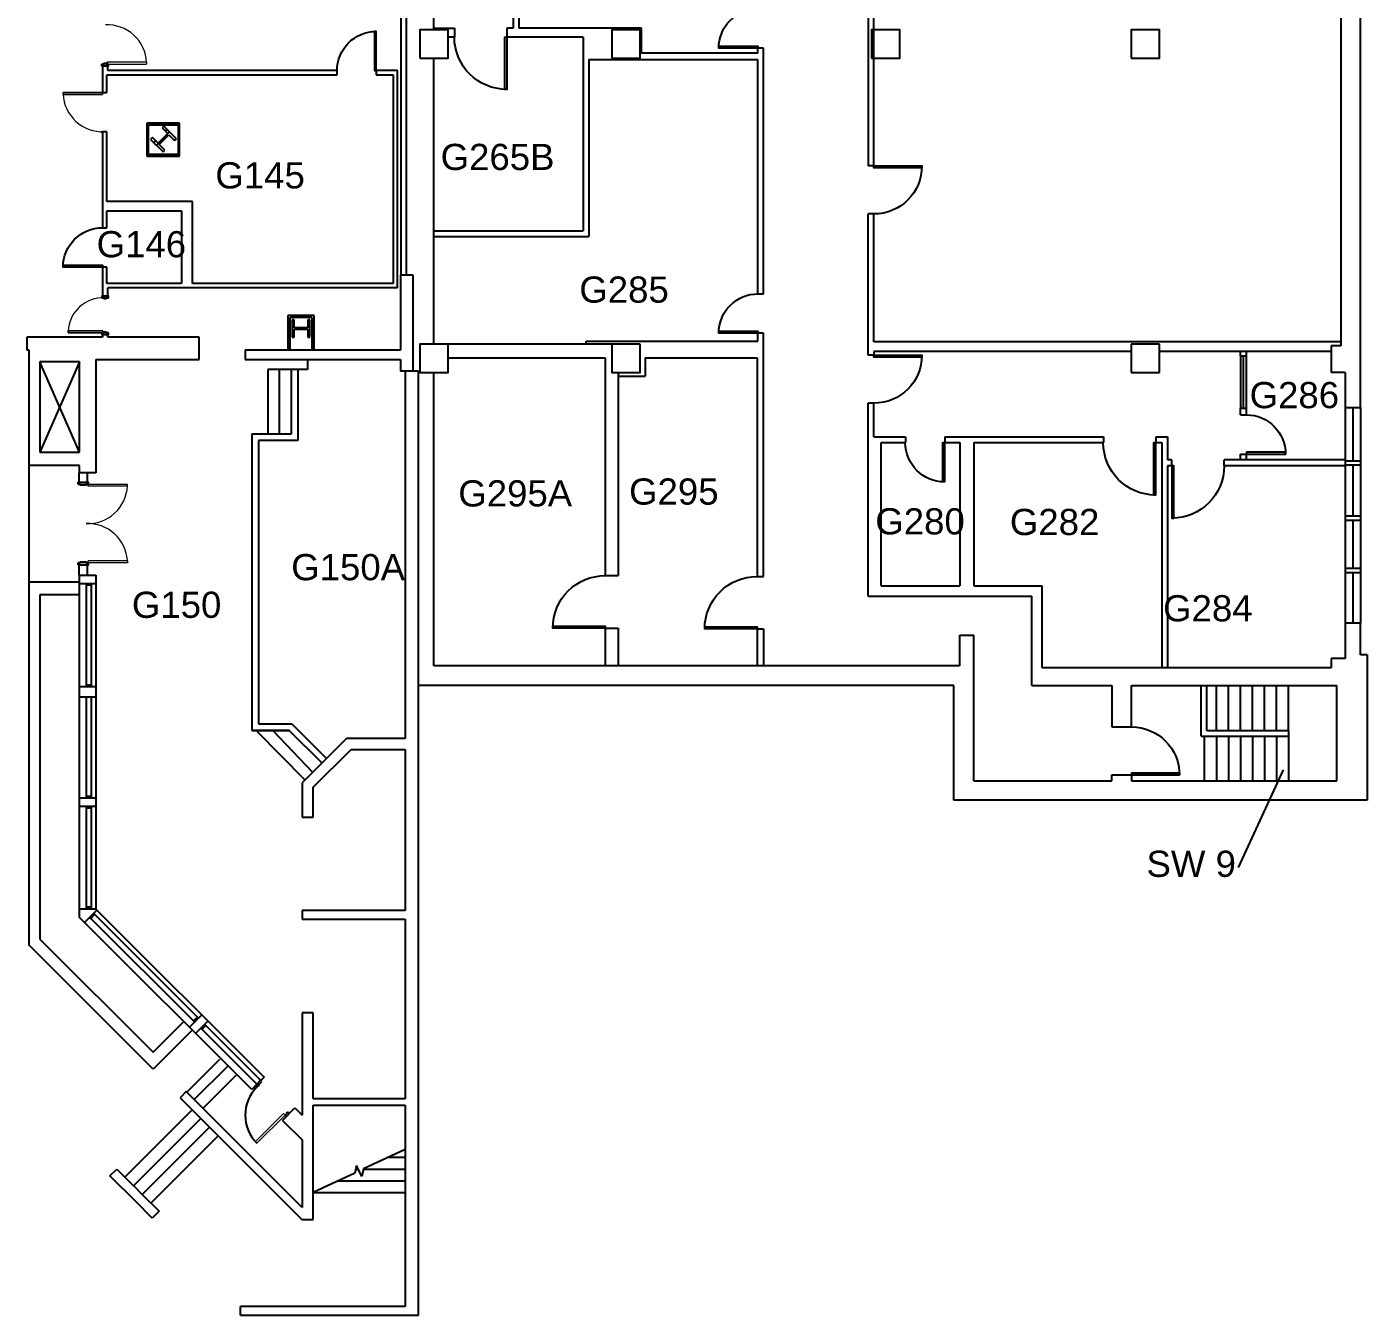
# Model space of a CAD drawing. Header units: inches. Extents: x -115 to 5677, y -261 to 4726.
# Drawn here: x 2207 to 3435, y -261 to 920 of the extents above; entities that cross this region are included whole.
import ezdxf

# ---------------------------------------------------------------- set-up
doc = ezdxf.new("R2010")
doc.units = ezdxf.units.IN
doc.header["$LTSCALE"] = 96
doc.header["$MEASUREMENT"] = 0
doc.layers.get('0').update_dxf_attribs({"linetype": 'CONTINUOUS'})
for name, color, linetype in [('A-ANNO-ROOM', 4, 'CONTINUOUS'), ('A-COLS', 5, 'CONTINUOUS'), ('A-DOOR', 2, 'CONTINUOUS'), ('A-FLOR-STRS', 2, 'CONTINUOUS'), ('A-GLAZ', 2, 'CONTINUOUS'), ('A-GLAZ-SILL', 1, 'CONTINUOUS'), ('A-SHAFT', 1, 'CONTINUOUS'), ('A-WALL-FULL', 6, 'CONTINUOUS')]:
    doc.layers.add(name, color=color, linetype=linetype)
for name, color, linetype, lineweight in [('A-DOOR-2', 1, 'CONTINUOUS', 20), ('A-FLOR-OTLN-1', 55, 'CONTINUOUS', 13), ('A-FLOR-STRS-1', 55, 'CONTINUOUS', 13), ('A-GLAZ-CWMG-1', 55, 'CONTINUOUS', 13), ('I-WALL-1', 55, 'CONTINUOUS', 13)]:
    doc.layers.add(name, color=color, linetype=linetype, lineweight=lineweight)
doc.styles.add('ARIAL', font='arial.ttf')

# ---------------------------------------------------------------- blocks, each defined once
blk = doc.blocks.new('*U25')
for p, q in [((0, 0), (0, 0)), ((44, 0), (44, 0))]:
    blk.add_line(p, q)
blk.add_lwpolyline([(0, 0), (0, 44), (1.75, 44), (1.75, 0)], close=True)
blk.add_arc((0, 0), 44, 0, 90)
blk = doc.blocks.new('*U26')
for p, q in [((0, 0), (0, 0)), ((48, 0), (48, 0))]:
    blk.add_line(p, q)
blk.add_lwpolyline([(0, 0), (0, 48), (1.75, 48), (1.75, 0)], close=True)
blk.add_arc((0, 0), 48, 0, 90)
blk = doc.blocks.new('*U27')
for p, q in [((0, 0), (0, 0)), ((-48, 0), (-48, 0))]:
    blk.add_line(p, q)
blk.add_lwpolyline([(0, 0), (0, 48), (-1.75, 48), (-1.75, 0)], close=True)
blk.add_arc((0, 0), 48, 90, 180)
blk = doc.blocks.new('*U28')
for p, q in [((0, 0), (0, 0)), ((36, 0), (36, 0))]:
    blk.add_line(p, q)
blk.add_lwpolyline([(0, 0), (0, 36), (1.75, 36), (1.75, 0)], close=True)
blk.add_arc((0, 0), 36, 0, 90)
blk = doc.blocks.new('*U29')
for p, q in [((0, 0), (0, 0)), ((-44, 0), (-44, 0))]:
    blk.add_line(p, q)
blk.add_lwpolyline([(0, 0), (0, 44), (-1.75, 44), (-1.75, 0)], close=True)
blk.add_arc((0, 0), 44, 90, 180)
blk = doc.blocks.new('*U35')
for p, q in [((0, 0), (0, 0)), ((48, 0), (48, 0))]:
    blk.add_line(p, q)
blk.add_lwpolyline([(0, 0), (0, -48), (1.75, -48), (1.75, 0)], close=True)
blk.add_arc((0, 0), 48, 270, 0)
blk = doc.blocks.new('*U36')
for p, q in [((0, 0), (0, 0)), ((36, 0), (36, 0))]:
    blk.add_line(p, q)
blk.add_lwpolyline([(0, 0), (0, -36), (1.75, -36), (1.75, 0)], close=True)
blk.add_arc((0, 0), 36, 270, 0)
blk = doc.blocks.new('*U38')
for p, q in [((0, 0), (0, 0)), ((-36, 0), (-36, 0))]:
    blk.add_line(p, q)
blk.add_lwpolyline([(0, 0), (0, 36), (-1.75, 36), (-1.75, 0)], close=True)
blk.add_arc((0, 0), 36, 90, 180)
blk = doc.blocks.new('*U19')
for p, q in [((0, 0), (0, 0)), ((-36, 0), (-36, 0))]:
    blk.add_line(p, q)
blk.add_lwpolyline([(0, 0), (0, 36), (-1.75, 36), (-1.75, 0)], close=True)
blk.add_arc((0, 0), 36, 90, 180)
blk = doc.blocks.new('*U22')
for p, q in [((0, 0), (0, 0)), ((36, 0), (36, 0))]:
    blk.add_line(p, q)
blk.add_lwpolyline([(0, 0), (0, 36), (1.75, 36), (1.75, 0)], close=True)
blk.add_arc((0, 0), 36, 0, 90)

msp = doc.modelspace()

# ---------------------------------------------------------------- hatches: boundary and pattern name
at = {"layer": 'A-COLS'}
h = msp.add_hatch(dxfattribs=at)
h.set_pattern_fill('FP_226', color=256, angle=135, style=0, pattern_type=2)
h.set_pattern_definition([(45, (-3238.246, -167.171), (-9.503515, 9.503515), []), (45, (-3238.247, -152.77), (-9.503515, 9.503515), [])])
h.paths.add_polyline_path([(2332.2, 805.6), (2333.8, 807.2), (2328.5, 812.4), (2337.4, 821.3), (2342.7, 816), (2344.3, 817.6), (2332.8, 829.1), (2331.2, 827.5), (2336.4, 822.3), (2327.5, 813.4), (2322.3, 818.6), (2320.7, 817)], flags=0)
h = msp.add_hatch(dxfattribs=at)
h.set_pattern_fill('FP_224', color=256, angle=90, style=0, pattern_type=2)
h.set_pattern_definition([(45, (-3238.246, -167.17), (-9.503515, 9.503515), []), (45, (-3238.246, -152.77), (-9.503515, 9.503515), [])])
h.paths.add_polyline_path([(2464.8, 635.7), (2466.6, 635.7), (2466.6, 651.6), (2464.8, 651.6), (2464.8, 644.2), (2452.2, 644.2), (2452.2, 651.6), (2450.4, 651.6), (2450.4, 635.7), (2452.2, 635.7), (2452.2, 643.1), (2464.8, 643.1)], flags=0)

# ---------------------------------------------------------------- linework, layer by layer
at = {"layer": 'A-ANNO-ROOM'}
msp.add_line((3317.5, 149.7), (3358.7, 239), dxfattribs=at)
at = {"layer": 'A-COLS'}
for p, q in [((2332.8, 829.1), (2331.2, 827.5)), ((2331.2, 827.5), (2336.4, 822.3)), ((2344.3, 817.6), (2332.8, 829.1)), ((2322.3, 818.6), (2320.7, 817)), ((2320.7, 817), (2332.2, 805.6)), ((2327.5, 813.4), (2322.3, 818.6)), ((2336.4, 822.3), (2327.5, 813.4)), ((2328.5, 812.4), (2337.4, 821.3)), ((2333.8, 807.2), (2328.5, 812.4)), ((2337.4, 821.3), (2342.7, 816)), ((2342.7, 816), (2344.3, 817.6)), ((2332.2, 805.6), (2333.8, 807.2)), ((2450.4, 651.6), (2450.4, 635.7)), ((2452.2, 651.6), (2450.4, 651.6)), ((2452.2, 644.2), (2452.2, 651.6)), ((2466.6, 651.6), (2464.8, 651.6)), ((2464.8, 651.6), (2464.8, 644.2)), ((2466.6, 635.7), (2466.6, 651.6)), ((2464.8, 644.2), (2452.2, 644.2)), ((2452.2, 635.7), (2452.2, 643.1)), ((2452.2, 643.1), (2464.8, 643.1)), ((2464.8, 643.1), (2464.8, 635.7)), ((2450.4, 635.7), (2452.2, 635.7)), ((2464.8, 635.7), (2466.6, 635.7))]:
    msp.add_line(p, q, dxfattribs=at)
at = {"layer": 'A-DOOR'}
for p, q in [((2276.1, 884.1), (2276.1, 885.9)), ((2276.2, 886), (2277.8, 886)), ((2276.2, 885.9), (2276.2, 884.1)), ((2277.8, 885.9), (2276.2, 885.9)), ((2277.8, 886), (2277.8, 886.6)), ((2277.9, 886.6), (2277.9, 886)), ((2280, 886.6), (2277.9, 886.6)), ((2277.9, 886.6), (2280, 886.6)), ((2280, 886), (2280, 886.6)), ((2280.1, 886.6), (2280.1, 886)), ((2280.1, 886), (2281.8, 886)), ((2281.8, 885.9), (2280.1, 885.9)), ((2281.8, 884.1), (2281.8, 885.9)), ((2281.8, 885.9), (2281.8, 884.1)), ((2276.2, 884.1), (2276.5, 884.1)), ((2276.5, 884), (2276.2, 884)), ((2276.5, 884.1), (2276.5, 884)), ((2281.4, 884.1), (2281.8, 884.1)), ((2281.4, 884), (2281.4, 884.1)), ((2281.8, 884), (2281.4, 884)), ((2275.3, 824), (2276.5, 824)), ((2276.1, 673.7), (2276.1, 671.8)), ((2276.2, 671.8), (2276.2, 673.7)), ((2276.2, 673.7), (2276.5, 673.7)), ((2276.5, 673.7), (2276.2, 673.7)), ((2277.8, 671.8), (2276.2, 671.8)), ((2276.2, 671.7), (2277.8, 671.7)), ((2276.5, 673.7), (2276.5, 673.7)), ((2277.8, 671.7), (2277.8, 671.2)), ((2277.9, 671.2), (2277.9, 671.7)), ((2280, 671.2), (2277.9, 671.2)), ((2277.9, 671.1), (2280, 671.1)), ((2280, 671.7), (2280, 671.2)), ((2281.8, 671.8), (2280.1, 671.8)), ((2280.1, 671.2), (2280.1, 671.7)), ((2280.1, 671.7), (2281.8, 671.7)), ((2281.8, 673.7), (2281.4, 673.7)), ((2281.4, 673.7), (2281.4, 673.7)), ((2281.4, 673.7), (2281.8, 673.7)), ((2281.8, 671.8), (2281.8, 673.7)), ((2281.8, 673.7), (2281.8, 671.8)), ((2276.1, 639.7), (2276.1, 637.8)), ((2277.8, 639.7), (2276.2, 639.7)), ((2276.2, 637.8), (2276.2, 639.7)), ((2276.2, 639.7), (2277.8, 639.7)), ((2277.8, 640.3), (2277.8, 639.8)), ((2280, 640.4), (2277.9, 640.4)), ((2277.9, 639.8), (2277.9, 640.3)), ((2277.9, 640.3), (2280, 640.3)), ((2280, 640.3), (2280, 639.8)), ((2280.1, 639.8), (2280.1, 640.3)), ((2280.1, 639.7), (2281.8, 639.7)), ((2281.8, 639.7), (2280.1, 639.7)), ((2281.8, 639.7), (2281.8, 637.8)), ((2281.8, 637.8), (2281.8, 639.7)), ((2276.5, 637.8), (2276.2, 637.8)), ((2276.2, 637.7), (2276.5, 637.7)), ((2276.5, 637.7), (2276.5, 637.8)), ((2281.8, 637.8), (2281.4, 637.8)), ((2281.4, 637.8), (2281.4, 637.7)), ((2281.4, 637.7), (2281.8, 637.7)), ((2254.4, 500.9), (2254.4, 502.8)), ((2254.5, 502.8), (2254.5, 500.9)), ((2254.8, 502.8), (2254.5, 502.8)), ((2254.5, 502.8), (2254.8, 502.8)), ((2254.5, 500.9), (2256.1, 500.9)), ((2256.1, 500.8), (2254.5, 500.8)), ((2254.8, 502.8), (2254.8, 502.8)), ((2256.1, 500.3), (2256.1, 500.8)), ((2256.2, 500.8), (2256.2, 500.3)), ((2256.2, 500.3), (2261.6, 500.3)), ((2261.6, 500.2), (2256.2, 500.2)), ((2261.6, 500.8), (2261.6, 500.3)), ((2261.6, 500.3), (2261.6, 500.8)), ((2261.7, 500.9), (2263.3, 500.9)), ((2263.3, 500.8), (2261.7, 500.8)), ((2263, 502.8), (2263.3, 502.8)), ((2263, 502.8), (2263, 502.8)), ((2263.3, 502.8), (2263, 502.8)), ((2263.3, 500.9), (2263.3, 502.8)), ((2263.4, 502.8), (2263.4, 500.9)), ((2254.4, 426.9), (2254.4, 428.8)), ((2254.5, 428.8), (2256.1, 428.8)), ((2254.5, 428.8), (2254.5, 426.9)), ((2256.1, 428.8), (2254.5, 428.8)), ((2254.5, 426.9), (2254.8, 426.9)), ((2254.8, 426.8), (2254.5, 426.8)), ((2254.8, 426.9), (2254.8, 426.8)), ((2256.1, 428.9), (2256.1, 429.4)), ((2256.2, 429.5), (2261.6, 429.5)), ((2256.2, 429.4), (2256.2, 428.9)), ((2261.6, 429.4), (2256.2, 429.4)), ((2261.6, 428.9), (2261.6, 429.4)), ((2261.6, 429.4), (2261.6, 428.9)), ((2263.3, 428.8), (2261.7, 428.8)), ((2261.7, 428.8), (2263.3, 428.8)), ((2263, 426.9), (2263.3, 426.9)), ((2263, 426.8), (2263, 426.9)), ((2263.3, 426.8), (2263, 426.8)), ((2263.3, 426.9), (2263.3, 428.8)), ((2263.4, 428.8), (2263.4, 426.9))]:
    msp.add_line(p, q, dxfattribs=at)
at = {"layer": 'A-DOOR', "lineweight": 9}
for p, q in [((2317, 887.7), (2281, 887.7)), ((2281, 887.7), (2281, 886)), ((2281.8, 886), (2317, 886)), ((2317, 887.7), (2317, 886)), ((2240.5, 860), (2276.5, 860)), ((2240.5, 858.2), (2240.5, 860)), ((2240.5, 860), (2240.5, 858.2)), ((2276.5, 860), (2240.5, 860)), ((2276.5, 858.2), (2240.5, 858.2)), ((2240.5, 858.2), (2276.5, 858.2)), ((2277, 641.5), (2245, 641.5)), ((2245, 641.5), (2245, 639.7)), ((2245, 639.7), (2245, 641.5)), ((2245, 641.5), (2277, 641.5)), ((2245, 639.7), (2276.2, 639.7)), ((2277, 639.7), (2245, 639.7)), ((2277, 639.7), (2277, 641.5)), ((2277, 641.5), (2277, 639.7)), ((2299.4, 500.8), (2263.4, 500.8)), ((2263.4, 499.1), (2263.4, 500.8)), ((2299.4, 499.1), (2263.4, 499.1)), ((2299.4, 499.1), (2299.4, 500.8)), ((2263.4, 428.8), (2263.4, 430.6)), ((2299.4, 430.6), (2263.4, 430.6)), ((2299.4, 430.6), (2299.4, 428.8)), ((2299.4, 428.8), (2263.4, 428.8)), ((2416.6, -101.8), (2442.5, -76)), ((2418.1, -103.2), (2443.9, -77.4)), ((2443.9, -77.4), (2442.5, -76)), ((2418.1, -103.2), (2416.6, -101.8))]:
    msp.add_line(p, q, dxfattribs=at)
msp.add_lwpolyline([(2276.5, 860), (2276.5, 858.2)], dxfattribs=at)
for centre, radius, start, end in [((2281, 886), 36, 2.2863, 92.7863), ((2276.5, 860), 36, 182.2863, 272.7863), ((2277, 639.7), 32, 86.8651, 177.3651), ((2263.4, 500.8), 36, 267.2137, 357.7137), ((2263.4, 428.8), 36, 2.2863, 92.7863)]:
    msp.add_arc(centre, radius, start, end, dxfattribs=at)
at = {"layer": 'A-DOOR'}
for centre, radius, start, end in [((2276.2, 885.9), 0.0625, 90, 180), ((2277.9, 886.6), 0.0625, 90, 180), ((2277.8, 886), 0.0312, 270, 0), ((2277.8, 886), 0.0938, 270, 0), ((2280, 886.6), 0.0625, 0, 90), ((2280.1, 886), 0.0938, 180, 270), ((2280.1, 886), 0.0312, 180, 270), ((2281.8, 885.9), 0.0625, 0, 90), ((2276.2, 884.1), 0.0625, 180, 270), ((2281.8, 884.1), 0.0625, 270, 0), ((2276.2, 673.7), 0.0625, 90, 180), ((2276.2, 671.8), 0.0625, 180, 270), ((2277.8, 671.7), 0.0937, 0, 90), ((2277.8, 671.7), 0.0312, 0, 90), ((2277.9, 671.2), 0.0625, 180, 270), ((2280.1, 671.7), 0.0937, 90, 180), ((2280, 671.2), 0.0625, 270, 0), ((2280.1, 671.7), 0.0312, 90, 180), ((2281.8, 673.7), 0.0625, 0, 90), ((2281.8, 671.8), 0.0625, 270, 0), ((2276.2, 639.7), 0.0625, 90, 180), ((2277.9, 640.3), 0.0625, 90, 180), ((2277.8, 639.8), 0.0313, 270, 0), ((2277.8, 639.8), 0.0937, 270, 0), ((2280, 640.3), 0.0625, 0, 90), ((2280.1, 639.8), 0.0937, 180, 270), ((2280.1, 639.8), 0.0313, 180, 270), ((2281.8, 639.7), 0.0625, 0, 90), ((2276.2, 637.8), 0.0625, 180, 270), ((2281.8, 637.8), 0.0625, 270, 0), ((2254.5, 502.8), 0.0625, 90, 180), ((2254.5, 500.9), 0.0625, 180, 270), ((2256.1, 500.8), 0.0938, 0, 90), ((2256.1, 500.8), 0.0313, 0, 90), ((2256.2, 500.3), 0.0625, 180, 270), ((2261.7, 500.8), 0.0938, 90, 180), ((2261.7, 500.8), 0.0313, 90, 180), ((2261.6, 500.3), 0.0625, 270, 0), ((2263.3, 502.8), 0.0625, 0, 90), ((2263.3, 500.9), 0.0625, 270, 0), ((2254.5, 428.8), 0.0625, 90, 180), ((2254.5, 426.9), 0.0625, 180, 270), ((2256.2, 429.4), 0.0625, 90, 180), ((2256.1, 428.9), 0.0312, 270, 0), ((2256.1, 428.9), 0.0938, 270, 0), ((2261.6, 429.4), 0.0625, 0, 90), ((2261.7, 428.9), 0.0938, 180, 270), ((2261.7, 428.9), 0.0312, 180, 270), ((2263.3, 428.8), 0.0625, 0, 90), ((2263.3, 426.9), 0.0625, 270, 0)]:
    msp.add_arc(centre, radius, start, end, dxfattribs=at)
at = {"layer": 'A-DOOR-2'}
msp.add_line((2281, 886), (2281, 887.7), dxfattribs=at)
at = {"layer": 'A-FLOR-OTLN-1'}
msp.add_line((2469.5, -147.5), (2471.1, -147.5), dxfattribs=at)
at = {"layer": 'A-FLOR-STRS'}
for p, q in [((2428, 606.2), (2428, 547)), ((2449.7, 606.2), (2428, 606.2)), ((2438.6, 606.2), (2438.6, 547)), ((3297.2, 275.2), (3297.2, 316.4)), ((3308.2, 275.2), (3308.2, 316.4)), ((3319.2, 275.2), (3319.2, 316.4)), ((3330.2, 275.2), (3330.2, 316.4)), ((3341.2, 275.2), (3341.2, 316.4)), ((3352.2, 275.2), (3352.2, 316.4)), ((3363.2, 275.2), (3363.2, 316.4)), ((2417.4, 275.3), (2462.1, 229.9)), ((2432.6, 275.3), (2469.1, 236.9)), ((3286.2, 270), (3286.2, 228.9)), ((3297.2, 270), (3297.2, 228.9)), ((3308.2, 270), (3308.2, 228.9)), ((3319.2, 270), (3319.2, 228.9)), ((3330.2, 270), (3330.2, 228.9)), ((3341.2, 270), (3341.2, 228.9)), ((3352.2, 270), (3352.2, 228.9)), ((3363.2, 270), (3363.2, 228.9)), ((2353.9, -56.3), (2384.2, -26)), ((2360.7, -63.1), (2391.5, -32.4)), ((2368.7, -71.1), (2399.4, -40.3)), ((2358.8, -72.5), (2297.1, -134.1)), ((2366.7, -80.4), (2305.1, -142.1)), ((2374.7, -88.4), (2313, -150)), ((2382.6, -96.3), (2321, -158)), ((2321, -158), (2382.6, -96.4)), ((2554, -108.9), (2515.9, -126.7)), ((2538.7, -116), (2554, -116)), ((2507.7, -130.5), (2469.5, -148.3)), ((2509.4, -123.5), (2507.7, -130.5)), ((2508.6, -126.8), (2510.9, -126.8)), ((2514.2, -133.7), (2509.4, -123.5)), ((2515.9, -126.7), (2514.2, -133.7)), ((2515.8, -126.8), (2554, -126.8)), ((2492.6, -137.5), (2554, -137.5)), ((2469.5, -148.3), (2554, -148.3))]:
    msp.add_line(p, q, dxfattribs=at)
at = {"layer": 'A-FLOR-STRS-1'}
for p, q in [((2305.1, -142.1), (2305.3, -142.3)), ((2313, -150), (2321, -158))]:
    msp.add_line(p, q, dxfattribs=at)
at = {"layer": 'A-GLAZ'}
for p, q in [((3319.4, 618.5), (3319.4, 570.5)), ((3322, 570.5), (3322, 618.5)), ((3324.7, 570.5), (3324.7, 618.5)), ((3422.4, 571.2), (3422.4, 522.4)), ((3422.4, 518.4), (3422.4, 471.7)), ((3422.4, 467.7), (3422.4, 423.7)), ((3422.4, 419.7), (3422.4, 373.7)), ((2266.5, 408.3), (2261.5, 408.3)), ((2261.5, 317), (2266.5, 317)), ((2261.5, 215), (2266.5, 215)), ((2269.4, 106.6), (2265.9, 103)), ((2265.9, 103), (2360, 9)), ((2366.7, 2.3), (2417.9, -49)), ((2371.3, 4.8), (2367.7, 1.2)), ((2371.3, 4.8), (2370.2, 5.8)), ((2417.9, -49), (2421.5, -45.4)), ((2418.1, -51.6), (2420.9, -48.8)), ((2420.9, -48.8), (2420.6, -48.5)), ((2416.8, -50.3), (2418.1, -51.6)), ((2419.5, -50.2), (2419.8, -50.5)), ((2419.8, -50.5), (2420.5, -49.8)), ((2420.5, -49.8), (2420.2, -49.5)), ((2446.7, -74.6), (2443.9, -77.4)), ((2443.9, -77.4), (2445.1, -78.6)), ((2445.6, -74.9), (2444.9, -75.6)), ((2444.9, -75.6), (2445.3, -76)), ((2445.3, -76), (2446, -75.3)), ((2446, -75.3), (2445.6, -74.9)), ((2447.9, -75.8), (2446.7, -74.6))]:
    msp.add_line(p, q, dxfattribs=at)
at = {"layer": 'A-GLAZ', "extrusion": (0, 0, -1)}
for p, q in [((2261.5, 409.8), (2261.5, 315.5)), ((2266.5, 315.5), (2266.5, 409.8)), ((2261.5, 306), (2261.5, 213.5)), ((2266.5, 213.5), (2266.5, 306)), ((2261.5, 205.7), (2261.5, 111.6)), ((2261.5, 204.2), (2266.5, 204.2)), ((2266.5, 111.6), (2266.5, 205.7)), ((2266.5, 113.1), (2261.5, 113.1)), ((2264.9, 104.1), (2265.9, 103)), ((2265.9, 103), (2269.4, 106.6)), ((2364.6, 11.5), (2268.4, 107.6)), ((2363.5, 12.5), (2360, 9)), ((2360, 9), (2361, 7.9)), ((2422.5, -46.5), (2371.3, 4.8)), ((2417.9, -49), (2419, -50)), ((2419, -50), (2422.5, -46.5))]:
    msp.add_line(p, q, dxfattribs=at)
at = {"layer": 'A-GLAZ'}
msp.add_lwpolyline([(2255.6, 205.7), (2270.6, 205.7)], dxfattribs=at)
msp.add_arc((2443.9, -77.4), 36.5, 135, 225, dxfattribs=at)
at = {"layer": 'A-GLAZ-CWMG-1'}
for p, q in [((2266.5, 409.8), (2261.5, 409.8)), ((2266.5, 306), (2261.5, 306)), ((2370.2, 5.8), (2366.7, 2.3))]:
    msp.add_line(p, q, dxfattribs=at)
at = {"layer": 'A-GLAZ-CWMG-1', "extrusion": (0, 0, -1)}
for p, q in [((2261.5, 315.5), (2266.5, 315.5)), ((2261.5, 213.5), (2266.5, 213.5)), ((2266.5, 205.7), (2261.5, 205.7)), ((2261.5, 111.6), (2266.5, 111.6)), ((2268.4, 107.6), (2264.9, 104.1)), ((2361, 7.9), (2364.6, 11.5)), ((2421.5, -45.4), (2417.9, -49))]:
    msp.add_line(p, q, dxfattribs=at)
at = {"layer": 'A-GLAZ-SILL'}
for p, q in [((3415.4, 571.2), (3415.4, 373.7)), ((3429.4, 571.2), (3429.4, 373.7)), ((2255.6, 103.8), (2255.6, 409.8)), ((2270.6, 409.8), (2270.6, 111.4)), ((2270.6, 111.4), (2424.6, -42.6)), ((2413.3, -53.9), (2255.6, 103.8)), ((2418.1, -49.1), (2413.3, -53.9)), ((2424.6, -42.6), (2421.6, -45.6))]:
    msp.add_line(p, q, dxfattribs=at)
at = {"layer": 'A-SHAFT'}
for points in [[(2255.6, 613.2), (2219.3, 530.2)], [(2255.6, 530.2), (2219.3, 613.2)], [(2255.6, 315.5), (2270.6, 315.5)], [(2255.6, 306), (2270.6, 306)], [(2255.6, 213.5), (2270.6, 213.5)], [(2255.6, 111.6), (2270.6, 111.6)], [(2271.4, 110.6), (2260.1, 99.3)], [(2367.6, 14.5), (2356.2, 3.2)], [(2373.2, 8.8), (2361.9, -2.5)]]:
    msp.add_lwpolyline(points, dxfattribs=at)
at = {"layer": 'A-WALL-FULL'}
for p, q in [((2550, 1920.5), (2550, 692.4)), ((2555.3, 692.4), (2555.3, 1926.7)), ((3411.4, 1467.3), (3411.4, 627.8)), ((3429.4, 571.2), (3429.4, 1467.3)), ((2978.2, 1307.6), (2978.2, 792.6)), ((2580.3, 917.3), (2580.3, 1179.3)), ((2983.4, 792.6), (2983.4, 1179.3)), ((2658.2, 1021), (2658.2, 919)), ((2652.9, 1013), (2652.9, 919)), ((2580.3, 919), (2599, 919)), ((2599.1, 910.8), (2593.4, 910.8)), ((2599, 919), (2599, 910.8)), ((2652.9, 919), (2647, 919)), ((2647, 919), (2647, 910.8)), ((2716.9, 910.8), (2647, 910.8)), ((2770.4, 919), (2658.2, 919)), ((2716.9, 910.8), (2716.9, 733.2)), ((2770.4, 896), (2770.4, 919)), ((2877.2, 896), (2877.2, 900.6)), ((2882.4, 900.6), (2877.2, 900.6)), ((2882.4, 675.4), (2882.4, 900.6)), ((2580.3, 629.3), (2580.3, 891.3)), ((2722.2, 890.1), (2877.2, 890.1)), ((2722.2, 890.1), (2722.2, 727.9)), ((2877.2, 896), (2770.4, 896)), ((2877.2, 675.4), (2877.2, 890.1)), ((2281.4, 884), (2276.5, 884)), ((2276.5, 884), (2276.5, 860)), ((2280.5, 860), (2280.5, 876)), ((2280.5, 876), (2491.5, 876)), ((2281.4, 880), (2281.4, 884)), ((2491.5, 880), (2281.4, 880)), ((2491.5, 876), (2491.5, 880)), ((2547, 880), (2527.5, 880)), ((2527.5, 880), (2527.5, 876)), ((2527.5, 876), (2543, 876)), ((2543, 876), (2543, 685)), ((2547, 681), (2547, 880)), ((2276.5, 860), (2280.5, 860)), ((2276.5, 824), (2276.5, 736)), ((2280.5, 824), (2276.5, 824)), ((2280.5, 760), (2280.5, 824)), ((2347.3, 831.7), (2317.3, 831.7)), ((2317.3, 831.7), (2317.3, 801.7)), ((2318.8, 830.2), (2345.8, 830.2)), ((2318.8, 803.2), (2318.8, 830.2)), ((2345.8, 830.2), (2345.8, 803.2)), ((2347.3, 801.7), (2347.3, 831.7)), ((2317.3, 801.7), (2347.3, 801.7)), ((2345.8, 803.2), (2318.8, 803.2)), ((2983.4, 792.6), (2978.2, 792.6)), ((2359, 760), (2280.5, 760)), ((2280.5, 751.5), (2349, 751.5)), ((2280.5, 736), (2280.5, 751.5)), ((2349, 751.5), (2349, 685)), ((2359, 685), (2359, 760)), ((2978.2, 619.2), (2978.2, 748.6)), ((2983.4, 748.6), (2978.2, 748.6)), ((2983.4, 631.3), (2983.4, 748.6)), ((2276.5, 736), (2280.5, 736)), ((2580.3, 733.2), (2716.9, 733.2)), ((2580.3, 727.9), (2722.2, 727.9)), ((2280.5, 700), (2276.5, 700)), ((2276.5, 700), (2276.5, 673.7)), ((2280.5, 685), (2280.5, 700)), ((2549.7, 692.4), (2549.7, 623.7)), ((2561.2, 692.4), (2549.7, 692.4)), ((2561.2, 604.4), (2561.2, 692.4)), ((2349, 685), (2280.5, 685)), ((2281.4, 673.7), (2281.4, 681)), ((2547, 681), (2281.4, 681)), ((2543, 685), (2359, 685)), ((2276.5, 673.7), (2281.4, 673.7)), ((2877.2, 675.4), (2882.4, 675.4)), ((2470.5, 655.7), (2446.5, 655.7)), ((2446.5, 655.7), (2446.5, 623.7)), ((2448.6, 623.7), (2448.6, 653.6)), ((2468.4, 653.6), (2448.6, 653.6)), ((2468.4, 653.6), (2468.4, 623.7)), ((2470.5, 623.7), (2470.5, 655.7)), ((2882.4, 639.4), (2877.2, 639.4)), ((2877.2, 631.9), (2877.2, 639.4)), ((2882.4, 416.4), (2882.4, 639.4)), ((2276.5, 635.7), (2207.2, 635.7)), ((2207.2, 635.7), (2207.2, 623.7)), ((2281.4, 637.7), (2276.5, 637.7)), ((2276.5, 637.7), (2276.5, 635.7)), ((2281.4, 635.7), (2281.4, 637.7)), ((2365.3, 635.7), (2281.4, 635.7)), ((2365.3, 615.2), (2365.3, 635.7)), ((2719.7, 631.9), (2877.2, 631.9)), ((2719.7, 629.3), (2719.7, 631.9)), ((3411.4, 631.3), (2983.4, 631.3)), ((3245.2, 629.3), (3219.2, 629.3)), ((3219.2, 629.3), (3219.2, 603.3)), ((3245.2, 603.3), (3245.2, 629.3)), ((3402.4, 627.8), (3402.4, 603.4)), ((3411.4, 627.8), (3402.4, 627.8)), ((2209.3, 623.7), (2207.2, 623.7)), ((2209.3, 78.4), (2209.3, 623.7)), ((2270.6, 615.2), (2270.6, 511.4)), ((2270.6, 615.2), (2365.3, 615.2)), ((2549.7, 623.7), (2407.3, 623.7)), ((2407.3, 623.7), (2407.3, 615.2)), ((2407.3, 615.2), (2549.7, 615.2)), ((2464.3, 615.2), (2464.3, 606.2)), ((2549.7, 615.2), (2549.7, 604.4)), ((2592.9, 616.9), (2737.2, 616.9)), ((2737.2, 616.9), (2737.2, 417.1)), ((2773.9, 616.9), (2876.4, 616.9)), ((2773.9, 616.9), (2773.9, 599.9)), ((2876.4, 616.9), (2876.4, 416.4)), ((2983.4, 619.2), (2978.2, 619.2)), ((3219.2, 622.7), (2983.4, 622.7)), ((2983.4, 622.7), (2983.4, 619.2)), ((3402.4, 622.7), (3245.2, 622.7)), ((3319.4, 618.5), (3319.4, 622.7)), ((3319.4, 618.5), (3324.7, 618.5)), ((3324.7, 618.5), (3324.7, 622.7)), ((2219.3, 613.2), (2219.3, 530.2)), ((2255.6, 613.2), (2219.3, 613.2)), ((2255.6, 530.2), (2255.6, 613.2)), ((2449.7, 547), (2449.7, 606.2)), ((2464.3, 606.2), (2449.7, 606.2)), ((2455.7, 606.2), (2455.7, 541)), ((2566, 604.4), (2549.7, 604.4)), ((2554, 604.4), (2554, 267.9)), ((2566, -260.8), (2566, 604.4)), ((2580.3, 334.4), (2580.3, 603.3)), ((2749.2, 603.3), (2749.2, 417.1)), ((3219.2, 603.3), (3245.2, 603.3)), ((3415.4, 603.4), (3402.4, 603.4)), ((3415.4, 603.4), (3415.4, 571.2)), ((2749.2, 599.9), (2773.9, 599.9)), ((2978.2, 398.2), (2978.2, 575.2)), ((2983.4, 575.2), (2978.2, 575.2)), ((2983.4, 544.3), (2983.4, 575.2)), ((3319.4, 564.5), (3319.4, 570.5)), ((3319.4, 570.5), (3324.7, 570.5)), ((3324.7, 564.5), (3324.7, 570.5)), ((3415.4, 571.2), (3429.4, 571.2)), ((3319.4, 564.5), (3324.7, 564.5)), ((2413.5, 547), (2449.7, 547)), ((2413.5, 547), (2413.5, 275.3)), ((2419.5, 541), (2419.5, 281.3)), ((2455.7, 541), (2419.5, 541)), ((2983.4, 544.3), (3012.5, 544.3)), ((3012.5, 544.3), (3012.5, 539)), ((3048.5, 544.3), (3193.9, 544.3)), ((3048.5, 544.3), (3048.5, 539)), ((3193.9, 544.3), (3193.9, 539)), ((3241.9, 544.3), (3252.4, 544.3)), ((3241.9, 544.3), (3241.9, 539)), ((3252.4, 544.3), (3252.4, 523.2)), ((2219.3, 530.2), (2255.6, 530.2)), ((2990.2, 407.7), (2990.2, 539)), ((2990.2, 539), (3012.7, 539)), ((3048.5, 539), (3062.1, 539)), ((3062.1, 539), (3062.1, 407.7)), ((3074.9, 539), (3074.9, 407.7)), ((3074.9, 539), (3193.9, 539)), ((3241.9, 539), (3247.2, 539)), ((3247.2, 539), (3247.2, 332.6)), ((3319.4, 528.5), (3324.7, 528.5)), ((3319.4, 523.2), (3319.4, 528.5)), ((3324.7, 523.2), (3324.7, 528.5)), ((2255.6, 518.2), (2209.3, 518.2)), ((2255.6, 511.4), (2255.6, 518.2)), ((3256.4, 523.2), (3252.4, 523.2)), ((3256.4, 517.7), (3252.4, 517.7)), ((3252.4, 517.7), (3252.4, 332.6)), ((3256.4, 517.7), (3256.4, 523.2)), ((3415.4, 523.2), (3304.4, 523.2)), ((3304.4, 517.7), (3304.4, 523.2)), ((3415.4, 517.7), (3304.4, 517.7)), ((3415.4, 522.4), (3429.4, 522.4)), ((3429.4, 518.4), (3415.4, 518.4)), ((2270.6, 511.4), (2254.8, 511.4)), ((2254.8, 511.4), (2254.8, 502.8)), ((2263, 502.8), (2263, 511.4)), ((2254.8, 502.8), (2263, 502.8)), ((3429.4, 471.7), (3415.4, 471.7)), ((3429.4, 467.7), (3415.4, 467.7)), ((2263, 426.8), (2254.8, 426.8)), ((2254.8, 426.8), (2254.8, 417.5)), ((2263, 417.5), (2263, 426.8)), ((3429.4, 423.7), (3415.4, 423.7)), ((3429.4, 419.7), (3415.4, 419.7)), ((2209.3, 411.4), (2255.6, 411.4)), ((2254.8, 417.5), (2270.6, 417.5)), ((2737.2, 417.1), (2749.2, 417.1)), ((2876.4, 416.4), (2882.4, 416.4)), ((2990.2, 407.7), (3062.1, 407.7)), ((3074.9, 407.7), (3137.6, 407.7)), ((3137.6, 332.6), (3137.6, 407.7)), ((2255.6, 399.4), (2219.3, 399.4)), ((2219.3, 399.4), (2219.3, 84)), ((2978.2, 398.2), (3128.1, 398.2)), ((3128.1, 316.4), (3128.1, 398.2)), ((2737.2, 369.1), (2749.2, 369.1)), ((2737.2, 369.1), (2737.2, 334.4)), ((2749.2, 369.1), (2749.2, 334.4)), ((3415.4, 373.7), (3415.4, 341.1)), ((3429.4, 373.7), (3415.4, 373.7)), ((3429.4, 344.4), (3429.4, 373.7)), ((2876.4, 368.4), (2876.4, 334.4)), ((2876.4, 368.4), (2882.4, 368.4)), ((2882.4, 368.4), (2882.4, 334.4)), ((3062.1, 362.4), (3074.9, 362.4)), ((3062.1, 334.4), (3062.1, 362.4)), ((3074.9, 228.9), (3074.9, 362.4)), ((3435.4, 344.4), (3429.4, 344.4)), ((3435.4, 344.4), (3435.4, 211.4)), ((3062, 334.4), (2580.3, 334.4)), ((3402.4, 332.6), (3137.6, 332.6)), ((3415.4, 341.1), (3402.4, 341.1)), ((3402.4, 341.1), (3402.4, 332.6)), ((3056.8, 316.4), (2566, 316.4)), ((3056.8, 211.4), (3056.8, 316.4)), ((3128.1, 316.4), (3201.5, 316.4)), ((3201.5, 316.4), (3201.5, 278.4)), ((3219.5, 316.4), (3407.6, 316.4)), ((3219.5, 278.4), (3219.5, 316.4)), ((3283.3, 270), (3283.3, 316.4)), ((3288.6, 275.2), (3288.6, 316.4)), ((3407.6, 228.9), (3407.6, 316.4)), ((2447.7, 275.3), (2413.5, 275.3)), ((2413.5, 275.3), (2447.6, 275.3)), ((2419.5, 281.3), (2450.2, 281.3)), ((2447.6, 275.3), (2477.6, 245.4)), ((2477.6, 245.4), (2447.7, 275.3)), ((2450.2, 281.3), (2481.8, 249.6)), ((3201.5, 278.4), (3219.5, 278.4)), ((3288.6, 275.2), (3363.2, 275.2)), ((3363.2, 275.2), (3363.2, 270)), ((2500.1, 267.9), (2459.5, 227.3)), ((2469.5, 223.2), (2504.3, 257.9)), ((2554, 267.9), (2500.1, 267.9)), ((2504.3, 257.9), (2554, 257.9)), ((2554, 257.9), (2554, 110.3)), ((3283.3, 270), (3363.2, 270)), ((3201.5, 228.9), (3201.5, 234.4)), ((3201.5, 234.4), (3219.5, 234.4)), ((3219.5, 234.4), (3219.5, 228.9)), ((2459.5, 227.3), (2459.5, 195.8)), ((2469.5, 195.8), (2469.5, 223.2)), ((3074.9, 228.9), (3201.5, 228.9)), ((3219.5, 228.9), (3407.6, 228.9)), ((3435.4, 211.4), (3056.8, 211.4)), ((2459.5, 195.8), (2469.5, 195.8)), ((2554, 110.3), (2459.5, 110.3)), ((2459.5, 110.3), (2459.5, 102.3)), ((2459.5, 102.3), (2554, 102.3)), ((2554, 102.3), (2554, -62.3)), ((2323, -35.3), (2209.3, 78.4)), ((2219.3, 84), (2323, -19.7)), ((2469.5, 16.5), (2459.5, 16.5)), ((2459.5, 16.5), (2459.5, -77.5)), ((2469.5, -62.3), (2469.5, 16.5)), ((2323, -19.7), (2351.1, 8.3)), ((2358.8, 0.6), (2323, -35.3)), ((2353.3, -55.8), (2347.7, -61.4)), ((2459.5, -161.9), (2353.3, -55.8)), ((2347.7, -61.4), (2459.2, -172.9)), ((2441.6, -82.2), (2452.9, -70.8)), ((2452.9, -70.8), (2459.5, -77.5)), ((2554, -62.3), (2469.5, -62.3)), ((2469.5, -172.9), (2469.5, -68.3)), ((2469.5, -68.3), (2554, -68.3)), ((2554, -68.3), (2554, -252.8)), ((2441.6, -82.2), (2459.5, -100.1)), ((2459.5, -100.1), (2459.5, -161.9)), ((2283.4, -133.1), (2289.8, -126.8)), ((2307.3, -157), (2283.4, -133.1)), ((2289.8, -126.8), (2297.1, -134.1)), ((2297.2, -134.2), (2305.1, -142.1)), ((2305.3, -142.3), (2313, -150)), ((2322.1, -171.8), (2307.3, -157)), ((2313.6, -150.6), (2328.5, -165.5)), ((2459.2, -172.9), (2469.5, -172.9)), ((2554, -252.8), (2403, -252.8)), ((2403, -260.8), (2403, -252.8)), ((2403, -260.8), (2566, -260.8))]:
    msp.add_line(p, q, dxfattribs=at)
for points in [[(2567.4, 891.3), (2593.4, 891.3), (2593.4, 917.3), (2567.4, 917.3)], [(2743.2, 891.3), (2769.2, 891.3), (2769.2, 917.3), (2743.2, 917.3)], [(2981.2, 891.3), (3007.2, 891.3), (3007.2, 917.3), (2981.2, 917.3)], [(3219.2, 891.3), (3245.2, 891.3), (3245.2, 917.3), (3219.2, 917.3)]]:
    msp.add_lwpolyline(points, close=True, dxfattribs=at)
for points in [[(2769.2, 629.3), (2567.4, 629.3), (2567.4, 603.3), (2593.4, 603.3), (2593.4, 629.3)], [(2743.2, 629.3), (2743.2, 603.3), (2769.2, 603.3), (2769.2, 629.3)], [(2255.6, 409.8), (2255.6, 417.5)], [(2255.6, 409.8), (2270.6, 409.8)], [(2270.6, 417.5), (2270.6, 409.8)], [(2328.5, -165.5), (2322.1, -171.8)]]:
    msp.add_lwpolyline(points, dxfattribs=at)
at = {"layer": 'I-WALL-1'}
msp.add_line((2313.5, -150.5), (2313.6, -150.6), dxfattribs=at)

# ---------------------------------------------------------------- block references
at = {"layer": 'A-DOOR', "xscale": -1}
for name, p, rotation in [('*U36', (2877.2, 900.6), 270), ('*U27', (2647, 910.8), 180), ('*U29', (2983.4, 792.6), 270), ('*U19', (2276.5, 700), 90), ('*U36', (2877.2, 639.4), 270), ('*U29', (2983.4, 619.2), 270), ('*U28', (3324.7, 528.5), 270), ('*U38', (3048.2, 539), 180), ('*U27', (3241.6, 539), 180), ('*U26', (3256.4, 517.7), 180), ('*U35', (2737.2, 369.1), 270), ('*U35', (2876.4, 368.4), 270), ('*U25', (3219.5, 234.4), 270)]:
    msp.add_blockref(name, p, dxfattribs=dict(at, rotation=rotation))
msp.add_blockref('*U22', (2527.5, 880), dxfattribs=at)

# ---------------------------------------------------------------- texts
at = {"layer": 'A-ANNO-ROOM', "style": 'ARIAL'}
for s, p in [('G265B', (2586.4, 788.9)), ('G145', (2380, 772)), ('G146', (2271.2, 708.9)), ('G285', (2713.5, 667.3)), ('G286', (3327.7, 570.6)), ('G295A', (2602.6, 480.5)), ('G295', (2759.1, 482.2)), ('G280', (2984.7, 454.9)), ('G282', (3108, 454.3)), ('G150A', (2449.5, 412.9)), ('G150', (2303.5, 378.4)), ('G284', (3248.4, 375.2)), ('SW 9', (3233.2, 141))]:
    msp.add_text(s, height=24, dxfattribs=at).set_placement(p)

doc.saveas('drawing.dxf')
